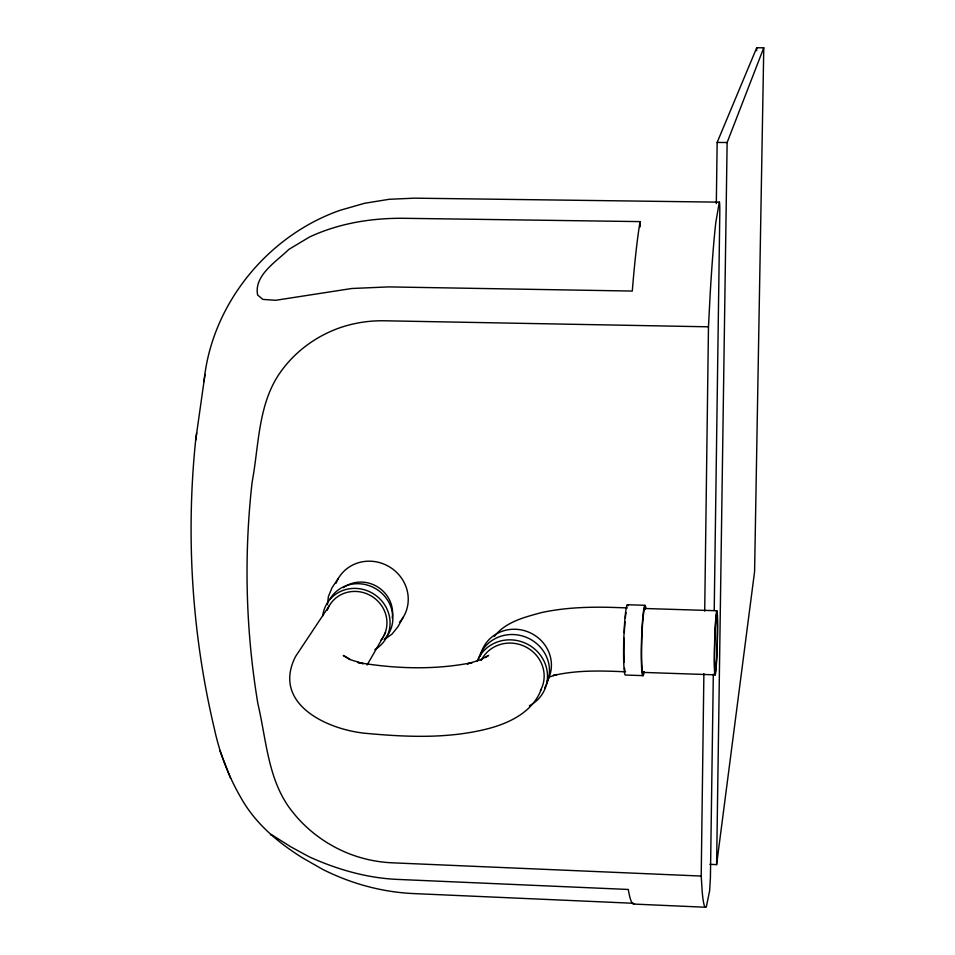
<?xml version="1.0" encoding="UTF-8"?>
<svg xmlns="http://www.w3.org/2000/svg" width="955" height="955" viewBox="0 0 955 955"><rect width="100%" height="100%" fill="white"/><g stroke="black" fill="none" stroke-linecap="round" stroke-linejoin="round"><path stroke-width="1.43" d="M713.325 674.123L710.413 877.812L709.649 890.681L706.413 906.51A253.314 10.971 -88.4 0 1 702.283 892.686L701.209 876.057L703.883 673.621M704.706 611.105L708.467 326.813L710.269 292.397A257.134 11.388 -88.6 0 1 715.784 222.67L719.27 202.293A14.779 0.669 -88.8 0 1 719.772 214.803L714.221 610.006M716.322 203.57L717.157 142.426L756.718 47.75L763.773 47.798L754.593 571.496L716.608 864.621L709.923 864.335M716.608 864.621L727.125 142.522L763.773 47.798M756.658 50.722L756.718 47.75M196.67 432.937L195.644 440.339C185.712 536.817 192.027 634.788 214.457 729.166C219.614 753.161 228.532 776.32 240.827 797.556C255.224 823.437 277.833 842.405 302.52 857.865L322.73 869.408C350.497 883.363 380.938 891.875 412.011 893.498L633.607 903.287M327.458 604.67L328.389 596.553L331.982 587.791L338.285 578.491M204.012 381.534C211.461 304.478 267.519 235.61 340.29 210.243L364.559 203.284L389.27 199.285L414.434 198.163L719.366 202.162M195.644 440.339L205.003 374.432M541.27 689.176C533.165 711.499 510.03 722.947 488.399 728.593C449.172 738.728 408.263 737.188 368.26 733.559C328.926 730.659 271.208 704.599 295.513 656.551L329.403 605.589M403.488 616.858L397.984 626.635L392.087 634.036L384.364 639.599M367.114 664.978L383.062 637.164M494.332 636.496C505.553 621.812 524.593 617.205 541.545 612.573C569.717 606.461 598.678 606.628 627.328 607.965M485.415 657.541L488.638 655.381L479.804 660.036L467.198 663.904L472.176 662.615C434.62 670.124 395.477 668.858 357.862 662.472L363.246 663.701L351.297 659.977L343.239 655.44L349.948 659.69M549.197 677.035L556.944 674.54L553.279 675.436M553.506 675.46C577.142 669.956 601.555 670.732 625.621 671.807M717.157 142.426L727.125 142.522M640.065 221.608L403.404 218.289C371.268 218.026 338.918 223.303 309.623 236.947L288.816 249.422C276.89 261.264 253.684 275.219 257.623 295L262.864 299.404L275.673 300.288L351.822 288.494L388.685 286.906L632.294 291.06A256.31 18.157 -88.6 0 1 640.065 221.608L640.208 226.872M708.467 326.813L384.531 320.785A132.542 127.206 35.7 0 0 340.207 327.649C317.263 335.635 296.719 350.258 282.203 369.776C257.79 401.924 259.223 444.421 252.108 482.203A903.036 849.652 -7.6 0 0 257.898 703.811C266.564 740.328 267.854 781.357 292.505 811.857C307.367 830.766 327.434 845.282 349.817 853.997A129.14 120.987 27 0 0 392.386 862.819L701.209 876.057M627.411 604.742L644.912 605.279M643.73 608.466L716.811 610.746M641.772 672.356L715.164 674.851M643.049 675.627L625.537 675.03A35.192 2.638 -88.3 0 1 623.902 636.543A35.192 2.638 -88.3 0 1 628.068 605.733M633.869 904.075L705.638 907.25M270.647 834.897L271.244 834.479L290.798 846.822L309.145 856.79C336.817 869.348 366.553 877.979 397.029 879.388L628.306 889.463A252.514 17.488 -88.3 0 0 634.478 903.86M219.984 750.964L230.644 778.373M335.957 583.326A37.83 35.86 31.1 0 1 389.7 567.007A37.83 35.86 31.1 0 1 399.512 622.266M343.346 587.647A30.751 29.104 31 0 1 377.571 586.871A30.751 29.104 31 0 1 392.195 617.778M644.171 671.64A35.216 2.423 -88.3 0 1 641.497 641.712A35.216 2.423 -88.3 0 1 645.855 608.228M643.133 672.404A31.993 2.197 -88.3 0 1 641.856 637.415A31.993 2.197 -88.3 0 1 645.377 609.397M625.012 671.102A31.957 2.399 -88.3 0 1 624.51 668.261M624.081 662.269A31.957 2.399 -88.3 0 1 624.092 638.191M624.319 632.604A31.957 2.399 -88.3 0 1 625 621.848M625.346 617.909A31.957 2.399 -88.3 0 1 625.991 612.633M478.479 659.201A36.362 34.464 23 0 1 527.088 637.642A36.362 34.464 23 0 1 544.648 687.803M480.305 656.288A36.135 34.261 23 0 1 527.948 631.84A36.135 34.261 23 0 1 546.618 682.204M481.189 660.478A33.246 31.491 23 0 1 525.668 646.869A33.246 31.491 23 0 1 540.435 690.584M477.285 661.003A36.6 34.666 23 0 1 534.764 649.125A36.6 34.666 23 0 1 529.368 705.745M327.231 610.245A31.133 29.426 31 0 1 370.576 595.586A31.133 29.426 31 0 1 380.878 640.327M329.881 599.227A34.07 32.219 31 0 1 378.705 590.679A34.07 32.219 31 0 1 384.352 639.373M322.706 616.011A34.273 32.386 31 0 1 373.954 594.129A34.273 32.386 31 0 1 374.826 649.651M385.569 632.365A31.085 29.378 31 0 1 383.838 635.803M716.346 664.931A32.088 1.361 -88.4 0 0 717.133 611.63A32.088 1.361 -88.4 0 0 714.412 651.883A32.088 1.361 -88.4 0 0 716.346 664.931M716.322 662.663A28.853 1.218 -88.4 0 0 717.026 614.769A28.853 1.218 -88.4 0 0 714.579 650.988A28.853 1.218 -88.4 0 0 716.322 662.663"/></g></svg>
